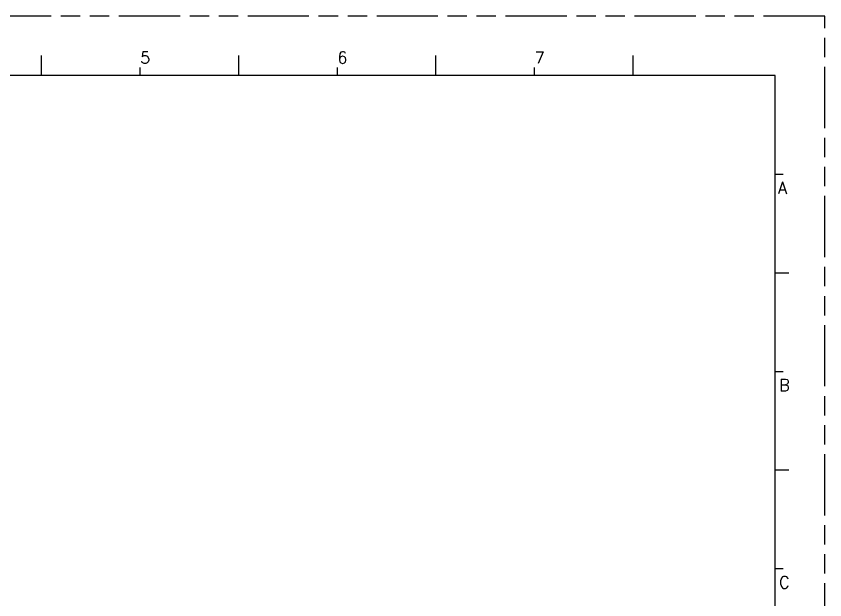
# Model space of a CAD drawing. Header units: millimetres. Extents: x -155546 to -155295, y -4579 to -4402.
# Drawn here: x -155420.2 to -155294.8, y -4492.5 to -4402.1 of the extents above; entities that cross this region are included whole.
import ezdxf

# ---------------------------------------------------------------- set-up
doc = ezdxf.new("R2010")
doc.units = ezdxf.units.MM
doc.linetypes.add('PHANTOM', pattern=[29.5, 9.5, -1.5, 3, -1.5, 3, -1.5, 9.5])
doc.layers.get('0').update_dxf_attribs({"lineweight": 25})
doc.layers.add('0PAPERF', color=2, linetype='PHANTOM', plot=False)
doc.styles.add('SIMPLEX', font='simplex.shx')

msp = doc.modelspace()

# ---------------------------------------------------------------- linework, layer by layer
for p, q in [((-155416.234, -4411.265), (-155416.234, -4408.207)), ((-155385.654, -4411.265), (-155385.654, -4408.207)), ((-155355.073, -4411.265), (-155355.073, -4408.207)), ((-155324.493, -4411.265), (-155324.493, -4408.207)), ((-155400.944, -4411.265), (-155400.944, -4410.042)), ((-155370.364, -4411.265), (-155370.364, -4410.042)), ((-155339.783, -4411.265), (-155339.783, -4410.042)), ((-155302.475, -4411.265), (-155538.556, -4411.265)), ((-155302.475, -4574.565), (-155302.475, -4411.265)), ((-155302.475, -4426.555), (-155301.252, -4426.555)), ((-155302.475, -4441.846), (-155300.334, -4441.846)), ((-155302.475, -4457.136), (-155301.252, -4457.136)), ((-155302.475, -4472.426), (-155300.334, -4472.426)), ((-155302.475, -4487.716), (-155301.252, -4487.716))]:
    msp.add_line(p, q)
at = {"layer": '0PAPERF'}
for p, q in [((-155294.767, -4402.087), (-155545.59, -4402.087)), ((-155294.767, -4579.458), (-155294.767, -4402.087))]:
    msp.add_line(p, q, dxfattribs=at)

# ---------------------------------------------------------------- texts
at = {"style": 'SIMPLEX'}
for s, height, p in [('5', 1.835, (-155400.944, -4409.43)), ('6', 1.835, (-155370.364, -4409.43)), ('7', 1.835, (-155339.783, -4409.43)), ('A', 1.859, (-155302.057, -4429.613)), ('B', 1.859, (-155301.88, -4460.194)), ('C', 1.859, (-155301.88, -4490.774))]:
    msp.add_text(s, height=height, dxfattribs=at).set_placement(p)

doc.saveas('drawing.dxf')
